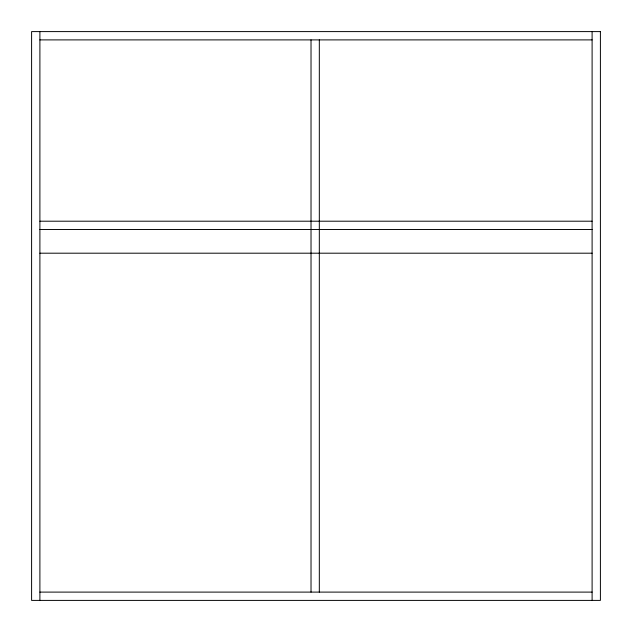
<?xml version="1.0" encoding="UTF-8"?>
<svg xmlns="http://www.w3.org/2000/svg" width="632" height="632" viewBox="0 0 632 632"><rect width="100%" height="100%" fill="white"/><g stroke="black" fill="none" stroke-linecap="round" stroke-linejoin="round"><path stroke-width="0.95" d="M39.895 39.895L592.105 39.895M39.895 221.2L592.105 221.2M39.895 229.495L592.105 229.495M39.895 253.195L592.105 253.195M39.895 592.105L592.105 592.105M592.105 31.6L592.105 600.4M319.318 39.895L319.318 592.105M311.023 39.895L311.023 592.105M39.895 31.6L39.895 600.4M600.4 31.6L31.6 31.6L31.6 600.4L600.4 600.4L600.4 31.6"/></g></svg>
